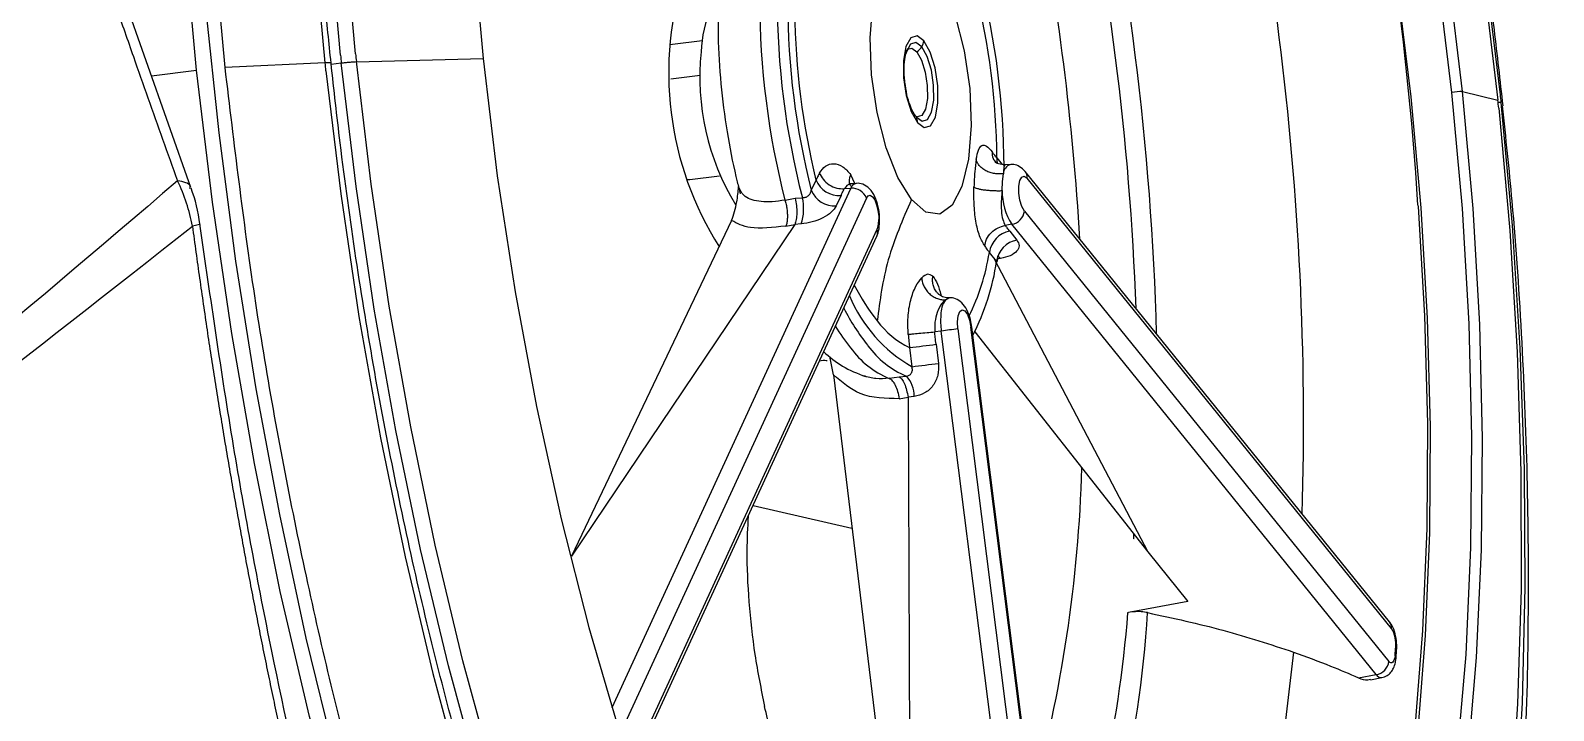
# Model space of a CAD drawing. Extents: x 525 to 613, y 487 to 635.
# Drawn here: x 536.548 to 538.783, y 542.447 to 543.446 of the extents above; entities that cross this region are included whole.
import ezdxf

# ---------------------------------------------------------------- set-up
doc = ezdxf.new("R2010")
doc.units = 0
doc.header["$MEASUREMENT"] = 0
doc.layers.add('1', color=4, linetype='Continuous')
doc.layers.add('STD TEST', color=3, linetype='Continuous')

# ---------------------------------------------------------------- blocks, each defined once
blk = doc.blocks.new('2023 VANGUARD')
at = {"layer": '1', "color": 3, "linetype": 'Continuous', "lineweight": 25}
for p, q in [((-32.1766, -49.4761), (-32.3017, -49.1212)), ((-31.4695, -49.266), (-31.4727, -49.2668)), ((-31.4261, -49.2605), (-31.4695, -49.266)), ((-31.98, -49.293), (-32.1264, -49.2998)), ((-31.9707, -49.2951), (-31.9559, -49.2932)), ((-31.9337, -49.2913), (-31.7478, -49.2868)), ((-32.2344, -49.3121), (-32.1682, -49.3037)), ((-31.4724, -49.3167), (-31.4289, -49.3112)), ((-30.3101, -49.3353), (-30.2581, -49.3478)), ((-30.9936, -49.4324), (-30.9857, -49.4422)), ((-30.974, -49.4422), (-30.9844, -49.4429)), ((-31.4477, -49.4644), (-31.4444, -49.4644)), ((-31.4444, -49.4644), (-31.4009, -49.4589)), ((-31.2591, -49.465), (-31.266, -49.4802)), ((-31.2001, -49.47), (-31.2107, -49.4708)), ((-31.2019, -49.4701), (-31.2082, -49.4573)), ((-30.986, -49.4807), (-30.9855, -49.4672)), ((-30.9855, -49.4672), (-30.9841, -49.4558)), ((-30.4173, -50.1138), (-30.9522, -49.4525)), ((-30.4144, -50.1239), (-30.9493, -49.4626)), ((-31.5584, -50.2398), (-31.208, -49.4773)), ((-31.1851, -49.4916), (-31.5392, -50.2623)), ((-31.3046, -49.4945), (-31.2898, -49.4918)), ((-31.2898, -49.4918), (-31.2791, -49.491)), ((-31.2224, -49.4879), (-31.2294, -49.503)), ((-31.208, -49.4773), (-31.2176, -49.4781)), ((-30.9531, -49.5106), (-30.4182, -50.1719)), ((-31.3829, -49.5245), (-31.6178, -50.0173)), ((-31.29, -49.5302), (-31.6178, -50.0173)), ((-31.5236, -50.3079), (-31.1695, -49.5372)), ((-31.3034, -49.5328), (-31.29, -49.5302)), ((-31.2808, -49.5295), (-31.29, -49.5302)), ((-31.1661, -49.5276), (-31.166, -49.5257)), ((-30.9717, -49.5301), (-30.9812, -49.5318)), ((-30.9747, -49.5402), (-30.9642, -49.5532)), ((-30.4368, -50.1914), (-30.9717, -49.5301)), ((-31.524, -50.3185), (-31.1698, -49.5477)), ((-30.994, -49.5844), (-31.0046, -49.5714)), ((-30.9973, -49.5819), (-30.7718, -50.0113)), ((-30.9883, -49.5803), (-30.9924, -49.581)), ((-31.0692, -49.641), (-31.064, -49.6382)), ((-31.0752, -49.6868), (-31.0849, -49.688)), ((-30.8945, -51.1189), (-31.0752, -49.6868)), ((-31.0509, -49.6838), (-30.8702, -51.1158)), ((-30.8509, -51.1134), (-31.0316, -49.6814)), ((-30.8496, -51.1133), (-31.0303, -49.6812)), ((-31.0261, -49.6879), (-30.7718, -50.0113)), ((-31.1217, -49.7112), (-31.1182, -49.7393)), ((-31.0829, -49.7063), (-31.0793, -49.7344)), ((-31.2336, -49.7513), (-31.2389, -49.7241)), ((-31.2336, -49.7513), (-31.12, -50.6871)), ((-31.1518, -49.7563), (-31.1371, -49.7543)), ((-31.1371, -49.7543), (-31.1264, -49.7531)), ((-31.1371, -49.7862), (-31.124, -49.7841)), ((-31.1148, -49.7829), (-31.124, -49.7841)), ((-31.124, -49.7841), (-31.12, -50.6871)), ((-31.3515, -49.9431), (-31.2063, -49.9761)), ((-30.7928, -49.9922), (-30.7924, -49.9851)), ((-30.7921, -49.9921), (-30.7928, -49.9922)), ((-30.7718, -50.0113), (-30.7131, -50.0839)), ((-30.8013, -50.1001), (-30.8006, -50.1)), ((-30.7131, -50.0839), (-30.8006, -50.1)), ((-30.4077, -50.1671), (-30.4068, -50.1554)), ((-30.463, -50.196), (-30.4368, -50.1914)), ((-30.4452, -50.1989), (-30.4287, -50.1958))]:
    blk.add_line(p, q, dxfattribs=at)
at = {"layer": '1', "color": 3, "linetype": 'Continuous', "lineweight": 25, "flags": 128}
for points in [[(-32.1682, -49.3037), (-32.186, -49.1101), (-32.1985, -48.9178), (-32.2054, -48.7277), (-32.2069, -48.5411), (-32.2029, -48.3589), (-32.1935, -48.1822), (-32.1785, -48.012), (-32.1583, -47.8491), (-32.1328, -47.6946), (-32.1022, -47.5492), (-32.0667, -47.4138), (-32.0265, -47.2892), (-31.9818, -47.176), (-31.9329, -47.0749), (-31.88, -46.9864), (-31.8234, -46.9111), (-31.7634, -46.8493), (-31.7004, -46.8014), (-31.6348, -46.7678), (-31.5669, -46.7484), (-31.5591, -46.7471)], [(-31.4954, -51.472), (-31.5631, -51.3602), (-31.6288, -51.2376), (-31.6922, -51.1049), (-31.753, -50.9627), (-31.8109, -50.8118), (-31.8656, -50.653), (-31.9167, -50.4871), (-31.964, -50.3151), (-32.0073, -50.1379), (-32.0462, -49.9563), (-32.0807, -49.7715), (-32.1105, -49.5843), (-32.1354, -49.3957), (-32.1554, -49.2069), (-32.1703, -49.0187), (-32.18, -48.8321), (-32.1845, -48.6483), (-32.1838, -48.4681), (-32.1778, -48.2925), (-32.1667, -48.1225), (-32.1504, -47.9589), (-32.129, -47.8027)], [(-32.1264, -49.2998), (-32.1441, -49.1079), (-32.1564, -48.9173), (-32.1633, -48.729), (-32.1648, -48.544), (-32.1609, -48.3635), (-32.1515, -48.1883), (-32.1367, -48.0196), (-32.1166, -47.8582), (-32.0913, -47.705), (-32.061, -47.561), (-32.0259, -47.4268), (-31.986, -47.3033), (-31.9417, -47.1911), (-31.8932, -47.0909), (-31.8408, -47.0032), (-31.7847, -46.9286), (-31.7253, -46.8674), (-31.6629, -46.8199), (-31.5978, -46.7865), (-31.5305, -46.7674), (-31.4612, -46.7625)], [(-31.9671, -47.938), (-31.9869, -48.0888), (-32.0015, -48.2469), (-32.0111, -48.4113), (-32.0153, -48.5811), (-32.0143, -48.7551), (-32.0081, -48.9325), (-31.9966, -49.1121), (-31.98, -49.293)], [(-31.1143, -47.1072), (-31.0662, -47.1447), (-30.998, -47.2094), (-30.9304, -47.2872), (-30.8639, -47.3774), (-30.7987, -47.4795), (-30.7354, -47.5929), (-30.6743, -47.717), (-30.6158, -47.8509), (-30.5602, -47.9938), (-30.5079, -48.1449), (-30.4593, -48.3032), (-30.4145, -48.4677), (-30.374, -48.6375), (-30.3378, -48.8115), (-30.3064, -48.9886), (-30.2798, -49.1677), (-30.2582, -49.3477)], [(-31.9571, -49.2815), (-31.9734, -49.1006), (-31.9843, -48.921), (-31.9898, -48.7439), (-31.99, -48.5704), (-31.9848, -48.4014), (-31.9743, -48.2382), (-31.9584, -48.0815), (-31.9373, -47.9325), (-31.9112, -47.7921), (-31.8802, -47.661), (-31.8445, -47.5401), (-31.8042, -47.4302), (-31.7597, -47.332), (-31.7113, -47.2459), (-31.6837, -47.2048)], [(-30.2545, -49.3398), (-30.2765, -49.1587), (-30.3034, -48.9787), (-30.335, -48.8006), (-30.3712, -48.6256), (-30.4118, -48.4547), (-30.4565, -48.2888), (-30.5051, -48.129), (-30.5572, -47.9762), (-30.6126, -47.8312), (-30.671, -47.695), (-30.732, -47.5682), (-30.7952, -47.4518), (-30.8603, -47.3463), (-30.9269, -47.2523), (-30.9376, -47.2385)], [(-31.9349, -49.2796), (-31.951, -49.0997), (-31.9619, -48.9213), (-31.9674, -48.7452), (-31.9676, -48.5727), (-31.9624, -48.4048), (-31.9519, -48.2425), (-31.9361, -48.0868), (-31.9152, -47.9387), (-31.8892, -47.7991), (-31.8584, -47.6689), (-31.8229, -47.5487), (-31.7829, -47.4395), (-31.7387, -47.3418), (-31.7363, -47.3371)], [(-30.3101, -49.3352), (-30.3303, -49.168), (-30.3556, -49.0017), (-30.3858, -48.8377), (-30.4206, -48.6771), (-30.4597, -48.5211), (-30.503, -48.3707), (-30.55, -48.2272), (-30.6006, -48.0914), (-30.6541, -47.9644), (-30.7104, -47.8472), (-30.769, -47.7404), (-30.8295, -47.645), (-30.8914, -47.5616), (-30.9543, -47.4908), (-31.0177, -47.4331), (-31.0812, -47.389), (-31.1443, -47.3587), (-31.1989, -47.3437)], [(-31.3308, -47.3538), (-31.3841, -47.3788), (-31.4387, -47.4189), (-31.4903, -47.4727), (-31.5386, -47.5398), (-31.5833, -47.6196), (-31.6239, -47.7116), (-31.6603, -47.8151), (-31.6921, -47.9294), (-31.7191, -48.0537), (-31.7412, -48.187), (-31.7581, -48.3284), (-31.7698, -48.4769), (-31.7761, -48.6314), (-31.7771, -48.7908), (-31.7727, -48.9539), (-31.7629, -49.1197), (-31.7478, -49.2868)], [(-30.3256, -49.3364), (-30.3463, -49.1663), (-30.3722, -48.9974), (-30.4031, -48.8308), (-30.4389, -48.6678), (-30.4791, -48.5097), (-30.5237, -48.3577), (-30.5721, -48.2128), (-30.624, -48.0763), (-30.6791, -47.9491), (-30.7369, -47.8322), (-30.797, -47.7265), (-30.8589, -47.6328), (-30.9222, -47.5517), (-30.9864, -47.484), (-31.0509, -47.43), (-31.1154, -47.3903), (-31.1793, -47.3651), (-31.2422, -47.3545)], [(-30.3757, -50.2794), (-30.3643, -50.1342), (-30.3581, -49.9832), (-30.3571, -49.8274), (-30.3615, -49.668), (-30.371, -49.506), (-30.3857, -49.3427), (-30.4055, -49.1792), (-30.4302, -49.0167), (-30.4597, -48.8564), (-30.4937, -48.6994), (-30.5319, -48.5468), (-30.5742, -48.3999), (-30.6202, -48.2595), (-30.6696, -48.1268), (-30.7219, -48.0027), (-30.777, -47.888)], [(-31.1191, -49.4939), (-31.1391, -49.4615), (-31.1563, -49.4177), (-31.1694, -49.3661), (-31.1774, -49.3107), (-31.1795, -49.2562), (-31.1756, -49.2069), (-31.166, -49.1668), (-31.1516, -49.1392), (-31.1334, -49.1263), (-31.1129, -49.1292), (-31.0918, -49.1475)], [(-31.0918, -49.1475), (-31.0718, -49.1799), (-31.0546, -49.2237), (-31.0415, -49.2754), (-31.0335, -49.3307), (-31.0314, -49.3852), (-31.0353, -49.4345), (-31.0449, -49.4746), (-31.0593, -49.5022), (-31.0775, -49.5151), (-31.098, -49.5123), (-31.1191, -49.4939)], [(-31.1007, -49.2606), (-31.1107, -49.2532), (-31.12, -49.2561), (-31.127, -49.2688), (-31.1307, -49.2895), (-31.1306, -49.3148), (-31.1267, -49.3411), (-31.1195, -49.3643), (-31.1102, -49.3808)], [(-31.1038, -49.2696), (-31.1124, -49.2633), (-31.1203, -49.2658), (-31.1263, -49.2766), (-31.1273, -49.28)], [(-31.1249, -49.273), (-31.1185, -49.2713), (-31.111, -49.2768)], [(-31.1119, -49.3724), (-31.1034, -49.3787), (-31.0955, -49.3763), (-31.0895, -49.3654), (-31.0863, -49.3477), (-31.0864, -49.326), (-31.0897, -49.3036), (-31.0959, -49.2837), (-31.1038, -49.2696)], [(-31.1102, -49.3808), (-31.1001, -49.3882), (-31.0909, -49.3853), (-31.0839, -49.3726), (-31.0802, -49.3519), (-31.0803, -49.3266), (-31.0842, -49.3003), (-31.0914, -49.2772), (-31.1007, -49.2606)], [(-31.1043, -51.5404), (-31.1429, -51.5097), (-31.2115, -51.4445), (-31.2795, -51.3664), (-31.3465, -51.2756), (-31.4121, -51.1728), (-31.4758, -51.0587), (-31.5373, -50.9339), (-31.5961, -50.7992), (-31.652, -50.6554), (-31.7046, -50.5034), (-31.7536, -50.3441), (-31.7986, -50.1786), (-31.8394, -50.0078), (-31.8758, -49.8328), (-31.9074, -49.6546), (-31.9342, -49.4744), (-31.9559, -49.2932)], [(-31.1616, -51.4618), (-31.1938, -51.4295), (-31.2614, -51.3518), (-31.328, -51.2616), (-31.3931, -51.1595), (-31.4564, -51.046), (-31.5176, -50.922), (-31.5761, -50.7881), (-31.6316, -50.6451), (-31.6839, -50.4941), (-31.7326, -50.3358), (-31.7773, -50.1712), (-31.8179, -50.0015), (-31.854, -49.8275), (-31.8855, -49.6504), (-31.9121, -49.4713), (-31.9337, -49.2912)], [(-31.7478, -49.2868), (-31.7269, -49.4587), (-31.7007, -49.6295), (-31.6694, -49.7978), (-31.6332, -49.9625), (-31.5924, -50.1222), (-31.5473, -50.2757), (-31.4983, -50.4219), (-31.4457, -50.5596), (-31.3899, -50.6878), (-31.3314, -50.8056), (-31.2706, -50.912), (-31.2079, -51.0062), (-31.1439, -51.0875), (-31.079, -51.1552), (-31.0137, -51.209), (-30.9485, -51.2482), (-30.8855, -51.2724)], [(-31.111, -49.2768), (-31.104, -49.2892), (-31.0987, -49.3066), (-31.0957, -49.3263), (-31.0956, -49.3453), (-31.0984, -49.3608), (-31.1037, -49.3703), (-31.1106, -49.3725), (-31.1123, -49.3718)], [(-30.949, -51.9276), (-31.0204, -51.918), (-31.093, -51.8939), (-31.1662, -51.8556), (-31.2398, -51.8031), (-31.3133, -51.7368), (-31.3862, -51.6571), (-31.4583, -51.5644), (-31.5291, -51.4593), (-31.5981, -51.3423), (-31.665, -51.214), (-31.7295, -51.0753), (-31.7911, -50.9268), (-31.8496, -50.7694), (-31.9046, -50.604), (-31.9557, -50.4315), (-32.0027, -50.2529), (-32.0454, -50.0692), (-32.0835, -49.8813), (-32.1168, -49.6904), (-32.1451, -49.4975), (-32.1682, -49.3037)], [(-31.9788, -49.3045), (-31.9568, -49.4855), (-31.93, -49.6656), (-31.8983, -49.8436), (-31.8621, -50.0186), (-31.8215, -50.1896), (-31.7768, -50.3554), (-31.7283, -50.5153), (-31.6761, -50.6681), (-31.6207, -50.813), (-31.5623, -50.9493), (-31.5014, -51.076), (-31.4382, -51.1925), (-31.3731, -51.298), (-31.3065, -51.3919), (-31.2387, -51.4738)], [(-30.8326, -51.2704), (-30.7712, -51.265), (-30.7118, -51.2448), (-30.6549, -51.2099), (-30.6009, -51.1605), (-30.5503, -51.0971), (-30.5033, -51.0201), (-30.4605, -50.9301), (-30.4221, -50.8278), (-30.3884, -50.7139), (-30.3596, -50.5894), (-30.336, -50.4551), (-30.3178, -50.3122), (-30.305, -50.1617), (-30.2979, -50.0047), (-30.2964, -49.8424), (-30.3005, -49.6761), (-30.3103, -49.507), (-30.3256, -49.3364)], [(-30.714, -51.2633), (-30.6989, -51.2567), (-30.6416, -51.2215), (-30.5873, -51.1718), (-30.5363, -51.1079), (-30.489, -51.0304), (-30.4459, -50.9398), (-30.4072, -50.8368), (-30.3733, -50.7221), (-30.3443, -50.5968), (-30.3206, -50.4616), (-30.3022, -50.3177), (-30.2894, -50.1661), (-30.2822, -50.008), (-30.2806, -49.8446), (-30.2848, -49.6772), (-30.2947, -49.507), (-30.3101, -49.3352)], [(-30.2569, -49.3594), (-30.2408, -49.5393), (-30.23, -49.7177), (-30.2244, -49.8938), (-30.2242, -50.0663), (-30.2294, -50.2342), (-30.2399, -50.3965), (-30.2557, -50.5522), (-30.2766, -50.7003), (-30.3026, -50.8399), (-30.3334, -50.9701), (-30.3689, -51.0903), (-30.4089, -51.1995), (-30.4531, -51.2972), (-30.5013, -51.3827), (-30.5531, -51.4556), (-30.6029, -51.5103)], [(-30.4467, -51.345), (-30.4364, -51.3234), (-30.3935, -51.2208), (-30.3548, -51.1071), (-30.3206, -50.9829), (-30.291, -50.8491), (-30.2662, -50.7063), (-30.2465, -50.5554), (-30.2318, -50.3973), (-30.2223, -50.2329), (-30.218, -50.0632), (-30.219, -49.8891), (-30.2253, -49.7118), (-30.2367, -49.5321), (-30.2533, -49.3512)], [(-30.9936, -49.4324), (-30.9935, -49.4375), (-30.9928, -49.441)], [(-30.9531, -49.5106), (-30.9568, -49.504), (-30.9597, -49.4947), (-30.9612, -49.4842), (-30.9613, -49.4741), (-30.9598, -49.4659), (-30.957, -49.4608), (-30.9533, -49.4596), (-30.9493, -49.4626)], [(-31.1851, -49.4916), (-31.1825, -49.4881), (-31.1794, -49.4874), (-31.1761, -49.4896), (-31.1728, -49.4944), (-31.1701, -49.5014), (-31.1681, -49.5097), (-31.1671, -49.5185), (-31.1672, -49.5269)], [(-30.3756, -49.5019), (-30.3754, -49.504), (-30.3659, -49.6645), (-30.3617, -49.8224), (-30.3626, -49.9768), (-30.3688, -50.1264), (-30.3801, -50.2702), (-30.3965, -50.4071), (-30.4179, -50.5362), (-30.4441, -50.6565), (-30.4749, -50.7671), (-30.5101, -50.8674), (-30.5495, -50.9564), (-30.5927, -51.0337), (-30.6395, -51.0986), (-30.6895, -51.1506), (-30.7424, -51.1895), (-30.7978, -51.2149), (-30.8552, -51.2266), (-30.9143, -51.2246), (-30.9444, -51.2184)], [(-31.0509, -49.6838), (-31.0515, -49.6733), (-31.0505, -49.6643), (-31.0481, -49.6581), (-31.0447, -49.6555), (-31.0407, -49.6571), (-31.0368, -49.6626), (-31.0336, -49.6711), (-31.0316, -49.6814)], [(-31.0303, -49.6812), (-31.0306, -49.6813), (-31.0316, -49.6814)], [(-30.558, -50.1583), (-30.5746, -50.3001), (-30.5972, -50.4324), (-30.6255, -50.5541), (-30.6592, -50.6638), (-30.6981, -50.7606), (-30.7418, -50.8435), (-30.7897, -50.9116), (-30.8416, -50.9644), (-30.866, -50.9829)], [(-30.4091, -50.1632), (-30.4095, -50.1666), (-30.4102, -50.1694), (-30.4112, -50.1717), (-30.4124, -50.1733), (-30.4137, -50.1741), (-30.4152, -50.1741), (-30.4167, -50.1734), (-30.4182, -50.1719)]]:
    blk.add_lwpolyline(points, dxfattribs=at)
at = {"layer": '1', "color": 3, "linetype": 'Continuous', "lineweight": 25}
for centre, radius, start, end in [((-34.9605, -49.789), 4.5939, 3.5834, 22.739), ((-35.0673, -49.8224), 4.5239, 358.3137, 16.0782), ((-34.9227, -49.8042), 4.1651, 1.5548, 12.8508), ((-34.9361, -49.8059), 4.1496, 2.098, 12.31), ((-34.6566, -49.7705), 3.791, 3.306, 11.1074), ((-30.9972, -49.3072), 0.4782, 161.7489, 212.4146), ((-32.1256, -49.4499), 1.1425, 0.2264, 14.1584), ((-30.1699, -49.2022), 1.1718, 179.9418, 194.443), ((-30.1442, -49.199), 1.1719, 179.9536, 194.4312), ((-30.1583, -49.2007), 1.1425, 180.2264, 194.1584), ((-32.063, -49.442), 1.0694, 0.514, 13.8708), ((-31.2432, -49.285), 0.1848, 156.5863, 177.5104), ((-30.2209, -49.2087), 1.0694, 180.514, 193.8708), ((-31.124, -49.2566), 0.024, 302.8528, 327.3089), ((-31.1204, -49.2588), 0.0197, 326.8746, 354.7501), ((-25.3885, -48.5963), 6.6283, 186.03391, 186.13356), ((-25.5258, -48.6136), 6.4659, 185.92937, 186.03391), ((-25.5424, -48.6157), 6.4269, 185.92917, 186.03373), ((-31.0675, -49.3137), 0.3622, 174.1872, 211.162), ((-30.3092, -49.4488), 0.1136, 90.4293, 98.2885), ((-36.8449, -50.048), 6.6283, 6.03391, 6.13356), ((-36.6495, -50.0233), 6.4269, 5.92917, 6.0341), ((-31.1246, -49.3794), 0.0145, 354.6936, 29.0741), ((-30.9692, -49.4562), 0.0148, 108.8809, 178.4682), ((-31.2252, -49.4516), 0.0364, 201.7177, 274.4292), ((-31.1981, -49.4801), 0.0103, 101.6639, 164.4008), ((-30.9632, -49.4611), 0.014, 354.1818, 38.3312), ((-32.4112, -49.5626), 0.25, 7.6018, 20.032), ((-31.3469, -49.5073), 0.0697, 341.4088, 13.5039), ((-31.2322, -49.4667), 0.0364, 201.7177, 274.4292), ((-31.2062, -49.5), 0.0228, 21.7177, 94.4292), ((-30.8925, -49.4804), 0.0935, 180.1784, 212.1136), ((-30.9757, -49.5077), 0.0228, 279.9843, 352.6189), ((-31.1826, -49.5421), 0.014, 336.0582, 20.1823), ((-31.1986, -49.5253), 0.0315, 337.784, 357.1364), ((-30.9684, -49.5761), 0.0364, 99.9843, 172.6189), ((-30.9579, -49.5891), 0.0364, 99.9843, 172.6189), ((-31.3323, -49.5186), 0.3319, 333.7695, 350.8341), ((-31.3367, -49.5343), 0.3463, 332.7603, 351.6771), ((-30.9957, -49.5851), 0.00876, 33.1444, 68.2874), ((-30.916, -49.4722), 0.3225, 207.1926, 218.2684), ((-30.904, -49.4885), 0.3551, 207.6894, 218.2393), ((-31.0095, -49.5511), 0.2173, 202.7217, 239.9945), ((-31.0355, -49.6634), 0.0404, 146.3516, 179.8563), ((-31.0661, -49.5954), 0.1284, 216.5884, 244.3319), ((-30.9588, -49.6716), 0.1174, 175.9493, 187.4647), ((-30.9637, -49.5159), 0.3133, 211.5817, 218.6365), ((-29.8215, -59.5684), 9.9608, 97.08976, 97.23045), ((-31.0995, -49.6321), 0.1348, 216.098, 247.1622), ((-31.0739, -49.6288), 0.135, 216.1085, 247.1025), ((-33.0888, -33.8958), 15.9373, 277.08976, 277.23045), ((-33.0852, -33.9239), 15.9372, 277.08976, 277.23045), ((-31.1577, -49.7824), 0.0429, 359.3331, 43.1141), ((-32.9064, -49.8308), 2.0383, 344.4716, 358.3992), ((-32.5317, -49.9696), 1.7353, 338.7396, 355.6868), ((-32.3492, -50.0036), 1.5799, 335.8218, 356.4864), ((-30.4283, -50.1225), 0.014, 354.1839, 38.2315), ((-30.4527, -50.147), 0.0448, 354.2549, 31.1684), ((-34.1439, -49.8633), 3.7468, 355.4084, 355.4979), ((-30.413, -50.1668), 0.00533, 356.9319, 42.4694), ((-34.1623, -49.8618), 3.7653, 355.4979, 355.5871), ((-30.412, -50.1551), 0.00522, 357.1238, 42.9698), ((-30.4408, -50.169), 0.0228, 279.9843, 352.6189), ((-30.4291, -50.1869), 0.00893, 210.2214, 273.1889)]:
    blk.add_arc(centre, radius, start, end, dxfattribs=at)
for points, knots in [([(-31.9709, -49.2934), (-31.974, -49.2637), (-31.9827, -49.1775), (-31.9937, -49.0351), (-32.0025, -48.8676), (-32.0065, -48.7025), (-32.0059, -48.5407), (-32.0007, -48.3832), (-31.9908, -48.2308), (-31.9764, -48.0842), (-31.9575, -47.9443), (-31.9343, -47.8119), (-31.9069, -47.6877), (-31.8756, -47.5724), (-31.8405, -47.4666), (-31.802, -47.3709), (-31.7603, -47.2859), (-31.7158, -47.2119), (-31.669, -47.1492), (-31.6201, -47.0984), (-31.5746, -47.0617), (-31.5452, -47.047), (-31.533, -47.0409)], [0, 0, 0, 0, 0.027477, 0.079732, 0.131989, 0.184236, 0.236468, 0.288681, 0.340868, 0.393025, 0.445144, 0.497215, 0.549229, 0.601175, 0.653039, 0.704814, 0.756493, 0.80809, 0.859654, 0.911257, 0.963091, 1, 1, 1, 1]), ([(-30.2506, -49.3563), (-30.2547, -49.319), (-30.2664, -49.2132), (-30.2906, -49.0393), (-30.3248, -48.8352), (-30.3655, -48.6319), (-30.4125, -48.4292), (-30.4671, -48.2269), (-30.5152, -48.0656), (-30.5477, -47.9735), (-30.5571, -47.947)], [0, 0, 0, 0, 0.076795, 0.217629, 0.358788, 0.500804, 0.644409, 0.790412, 0.939722, 1, 1, 1, 1]), ([(-32.3228, -49.1034), (-32.3188, -49.1153), (-32.3108, -49.1393), (-32.2986, -49.1753), (-32.2862, -49.2114), (-32.2737, -49.2476), (-32.2583, -49.2919), (-32.2399, -49.3444), (-32.2183, -49.4052), (-32.2036, -49.4459), (-32.1963, -49.4662)], [0, 0, 0, 0, 0.099861, 0.199794, 0.299796, 0.399865, 0.5, 0.666495, 0.833163, 1, 1, 1, 1]), ([(-31.4029, -49.2261), (-31.4029, -49.2381), (-31.4028, -49.273), (-31.3986, -49.3326), (-31.3891, -49.402), (-31.3786, -49.4529), (-31.3717, -49.4797), (-31.3702, -49.4856)], [0, 0, 0, 0, 0.1409241, 0.408421, 0.6747629, 0.9280766, 1, 1, 1, 1]), ([(-31.1272, -49.2804), (-31.1268, -49.2788), (-31.1259, -49.2746), (-31.124, -49.272), (-31.1247, -49.2727), (-31.125, -49.273)], [0, 0, 0, 0, 0.24432, 0.65566, 1, 1, 1, 1]), ([(-31.971, -49.2934), (-31.9712, -49.2933), (-31.9715, -49.293), (-31.9746, -49.2929), (-31.9782, -49.293), (-31.98, -49.293)], [0, 0, 0, 0, 0.3181, 0.65905, 1, 1, 1, 1]), ([(-30.9515, -51.6359), (-30.9525, -51.6358), (-30.9727, -51.6335), (-31.0139, -51.6177), (-31.0747, -51.5875), (-31.1361, -51.5443), (-31.1978, -51.49), (-31.2595, -51.4242), (-31.3209, -51.3474), (-31.3816, -51.2598), (-31.4414, -51.1618), (-31.4997, -51.0539), (-31.5562, -50.9366), (-31.6106, -50.8107), (-31.6626, -50.6768), (-31.7119, -50.5355), (-31.7581, -50.3878), (-31.801, -50.2343), (-31.8403, -50.0759), (-31.8759, -49.9134), (-31.9075, -49.7478), (-31.935, -49.5799), (-31.956, -49.4281), (-31.9666, -49.3325), (-31.9709, -49.2934)], [0, 0, 0, 0, 0.002428, 0.052639, 0.101671, 0.149906, 0.197757, 0.24548, 0.293195, 0.340956, 0.388791, 0.436705, 0.484691, 0.532739, 0.58084, 0.628985, 0.677165, 0.725373, 0.773603, 0.821851, 0.870112, 0.918382, 0.966657, 1, 1, 1, 1]), ([(-31.1286, -49.3215), (-31.1286, -49.3211), (-31.1299, -49.3139), (-31.1299, -49.3006), (-31.1289, -49.2866), (-31.1276, -49.2818), (-31.1272, -49.2804)], [0, 0, 0, 0, 0.02783, 0.458838, 0.834611, 1, 1, 1, 1]), ([(-31.1131, -49.3707), (-31.1142, -49.3692), (-31.1166, -49.3659), (-31.1214, -49.3551), (-31.126, -49.34), (-31.1277, -49.3277), (-31.1286, -49.3215)], [0, 0, 0, 0, 0.198245, 0.4328812, 0.7119029, 1, 1, 1, 1]), ([(-30.2312, -50.5099), (-30.227, -50.4528), (-30.2177, -50.3256), (-30.2126, -50.1263), (-30.2135, -49.9146), (-30.2218, -49.7049), (-30.2341, -49.5189), (-30.2464, -49.403), (-30.2513, -49.3563)], [0, 0, 0, 0, 0.152521, 0.339778, 0.52289, 0.702749, 0.880302, 1, 1, 1, 1]), ([(-31.1121, -49.3719), (-31.1121, -49.3719), (-31.1121, -49.3719), (-31.1129, -49.371), (-31.1131, -49.3707)], [0, 0, 0, 0, 0.729671, 1, 1, 1, 1]), ([(-31.024, -49.4347), (-31.0229, -49.4296), (-31.0208, -49.4195), (-31.0157, -49.4135), (-31.0091, -49.4137), (-31.0034, -49.4203), (-31.0005, -49.4236)], [0, 0, 0, 0, 0.2426, 0.490114, 0.742598, 1, 1, 1, 1]), ([(-30.9936, -49.4324), (-30.995, -49.4307), (-30.9973, -49.4278), (-30.9996, -49.4249), (-31.0005, -49.4236)], [0, 0, 0, 0, 0.560034, 1, 1, 1, 1]), ([(-31.0005, -49.4236), (-31.0005, -49.427), (-31.0004, -49.4328), (-30.9971, -49.437), (-30.9957, -49.4388)], [0, 0, 0, 0, 0.588696, 1, 1, 1, 1]), ([(-31.2539, -49.4548), (-31.2512, -49.451), (-31.2455, -49.443), (-31.2334, -49.4401), (-31.2199, -49.4435), (-31.212, -49.4529), (-31.2082, -49.4573)], [0, 0, 0, 0, 0.242645, 0.504155, 0.763051, 1, 1, 1, 1]), ([(-31.024, -49.4347), (-31.0248, -49.4405), (-31.0263, -49.4521), (-31.0269, -49.4675), (-31.0272, -49.4752)], [0, 0, 0, 0, 0.500601, 1, 1, 1, 1]), ([(-30.9841, -49.4558), (-30.9861, -49.456), (-30.9902, -49.4564), (-30.9968, -49.4559), (-31.0036, -49.4543), (-31.01, -49.4515), (-31.0155, -49.4479), (-31.0198, -49.4437), (-31.0227, -49.4392), (-31.0236, -49.4361), (-31.024, -49.4347)], [0, 0, 0, 0, 0.1149, 0.238039, 0.367356, 0.499999, 0.632642, 0.761959, 0.885099, 1, 1, 1, 1]), ([(-30.9807, -49.4428), (-30.9844, -49.4425), (-30.9902, -49.4421), (-30.9952, -49.4398), (-30.9959, -49.4393), (-30.9963, -49.439)], [0, 0, 0, 0, 0.473781, 0.727894, 1, 1, 1, 1]), ([(-30.981, -49.4431), (-30.9812, -49.4431), (-30.9826, -49.4427), (-30.9836, -49.4471), (-30.9839, -49.4534), (-30.9841, -49.4558)], [0, 0, 0, 0, 0.088816, 0.653535, 1, 1, 1, 1]), ([(-30.9522, -49.4525), (-30.9547, -49.45), (-30.9591, -49.4454), (-30.9674, -49.442), (-30.9723, -49.4425), (-30.974, -49.4426)], [0, 0, 0, 0, 0.438635, 0.799864, 1, 1, 1, 1]), ([(-32.178, -49.4774), (-32.1778, -49.4762), (-32.177, -49.4698), (-32.1876, -49.4678), (-32.1963, -49.4662)], [0, 0, 0, 0, 0.187612, 1, 1, 1, 1]), ([(-31.3829, -49.5245), (-31.38, -49.516), (-31.3753, -49.5018), (-31.3734, -49.4823), (-31.3727, -49.4744)], [0, 0, 0, 0, 0.598652, 1, 1, 1, 1]), ([(-31.2539, -49.4548), (-31.2549, -49.4567), (-31.2567, -49.4601), (-31.2583, -49.4635), (-31.2591, -49.465)], [0, 0, 0, 0, 0.559958, 1, 1, 1, 1]), ([(-31.2539, -49.4548), (-31.2524, -49.458), (-31.2493, -49.4645), (-31.2401, -49.4725), (-31.2288, -49.4776), (-31.2213, -49.4779), (-31.2176, -49.4781)], [0, 0, 0, 0, 0.24087, 0.5, 0.75913, 1, 1, 1, 1]), ([(-31.205, -49.4707), (-31.2075, -49.4708), (-31.2126, -49.4712), (-31.2159, -49.4758), (-31.2176, -49.4781)], [0, 0, 0, 0, 0.4951666, 1, 1, 1, 1]), ([(-31.2074, -49.4742), (-31.208, -49.4734), (-31.2095, -49.4713), (-31.2102, -49.4671), (-31.2099, -49.4623), (-31.2088, -49.4589), (-31.2082, -49.4573)], [0, 0, 0, 0, 0.1922205, 0.4765769, 0.7473474, 1, 1, 1, 1]), ([(-31.166, -49.5257), (-31.1659, -49.5237), (-31.1653, -49.5169), (-31.1676, -49.5038), (-31.1722, -49.4892), (-31.1792, -49.4778), (-31.1892, -49.4713), (-31.1969, -49.4692), (-31.2001, -49.4701), (-31.2003, -49.4702)], [0, 0, 0, 0, 0.083517, 0.27457, 0.480572, 0.700423, 0.863691, 0.989361, 1, 1, 1, 1]), ([(-31.3046, -49.4945), (-31.311, -49.4955), (-31.3235, -49.4975), (-31.3399, -49.4972), (-31.3532, -49.4945), (-31.3666, -49.4885), (-31.3701, -49.4806), (-31.3724, -49.4755)], [0, 0, 0, 0, 0.1818611, 0.3587643, 0.5310551, 0.6990578, 1, 1, 1, 1]), ([(-31.3046, -49.4945), (-31.304, -49.4966), (-31.3028, -49.5009), (-31.3017, -49.5076), (-31.3011, -49.5143), (-31.3011, -49.5185), (-31.3011, -49.5205)], [0, 0, 0, 0, 0.249247, 0.498639, 0.749169, 1, 1, 1, 1]), ([(-31.2791, -49.491), (-31.2784, -49.491), (-31.277, -49.491), (-31.2748, -49.4905), (-31.2727, -49.4896), (-31.2707, -49.4883), (-31.2689, -49.4867), (-31.267, -49.4841), (-31.2664, -49.4818), (-31.266, -49.4802)], [0, 0, 0, 0, 0.111882, 0.22461, 0.339862, 0.459189, 0.583953, 0.715297, 1, 1, 1, 1]), ([(-31.2224, -49.4879), (-31.2216, -49.486), (-31.22, -49.4828), (-31.2183, -49.4795), (-31.2176, -49.4781)], [0, 0, 0, 0, 0.559995, 1, 1, 1, 1]), ([(-31.1191, -49.4939), (-31.1319, -49.5233), (-31.1575, -49.5821), (-31.1653, -49.642), (-31.1692, -49.672)], [0, 0, 0, 0, 0.5, 1, 1, 1, 1]), ([(-31.0114, -49.5622), (-31.0141, -49.5576), (-31.0196, -49.5479), (-31.0248, -49.5259), (-31.0275, -49.5008), (-31.0273, -49.4835), (-31.0272, -49.4752)], [0, 0, 0, 0, 0.24267, 0.504171, 0.763958, 1, 1, 1, 1]), ([(-31.0272, -49.4752), (-31.0267, -49.4756), (-31.0256, -49.4764), (-31.0224, -49.4775), (-31.0179, -49.4786), (-31.0122, -49.4795), (-31.0056, -49.4802), (-30.9988, -49.4806), (-30.9921, -49.4808), (-30.988, -49.4807), (-30.986, -49.4807)], [0, 0, 0, 0, 0.114901, 0.23804, 0.367358, 0.5, 0.632643, 0.76196, 0.885099, 1, 1, 1, 1]), ([(-30.986, -49.4807), (-30.9864, -49.4846), (-30.9874, -49.4947), (-30.9873, -49.5098), (-30.9854, -49.5236), (-30.9826, -49.5291), (-30.9812, -49.5318)], [0, 0, 0, 0, 0.1928242, 0.503678, 0.7627258, 1, 1, 1, 1]), ([(-31.2294, -49.503), (-31.2314, -49.5062), (-31.2355, -49.5124), (-31.2485, -49.5209), (-31.2645, -49.5273), (-31.2754, -49.5288), (-31.2808, -49.5295)], [0, 0, 0, 0, 0.253809, 0.50482, 0.753656, 1, 1, 1, 1]), ([(-32.1644, -49.5296), (-32.1641, -49.5297), (-32.1611, -49.5299), (-32.1683, -49.5314), (-32.1745, -49.5328)], [0, 0, 0, 0, 0.123892, 1, 1, 1, 1]), ([(-32.1745, -49.5328), (-32.1728, -49.5456), (-32.1693, -49.5712), (-32.164, -49.6094), (-32.1585, -49.6474), (-32.153, -49.6852), (-32.1473, -49.7228), (-32.1414, -49.7601), (-32.1355, -49.7973), (-32.1294, -49.8343), (-32.1233, -49.8711), (-32.117, -49.9076), (-32.1106, -49.944), (-32.1041, -49.9802), (-32.0975, -50.0161), (-32.0907, -50.0519), (-32.0839, -50.0874), (-32.077, -50.1228), (-32.07, -50.158), (-32.0628, -50.193), (-32.0556, -50.2277), (-32.0483, -50.2623), (-32.0409, -50.2966), (-32.0334, -50.3306), (-32.0259, -50.3644), (-32.0183, -50.3979), (-32.0106, -50.4311), (-32.0028, -50.464), (-31.995, -50.4966), (-31.9871, -50.529), (-31.9791, -50.5611), (-31.9711, -50.5929), (-31.963, -50.6245), (-31.9549, -50.6558), (-31.9467, -50.6868), (-31.9384, -50.7176), (-31.9301, -50.7481), (-31.9218, -50.7784), (-31.9134, -50.8084), (-31.9049, -50.8381), (-31.8964, -50.8676), (-31.8879, -50.8968), (-31.8792, -50.9258), (-31.8706, -50.9546), (-31.8619, -50.983), (-31.8531, -51.0113), (-31.8444, -51.0393), (-31.8355, -51.067), (-31.8266, -51.0946), (-31.8177, -51.1218), (-31.8088, -51.1489), (-31.7998, -51.1757), (-31.7907, -51.2022), (-31.7817, -51.2286), (-31.7725, -51.2547), (-31.7634, -51.2806), (-31.7542, -51.3062), (-31.745, -51.3316), (-31.7358, -51.3567), (-31.7265, -51.3815), (-31.7173, -51.4061), (-31.708, -51.4303), (-31.6987, -51.4543), (-31.6895, -51.478), (-31.6802, -51.5014), (-31.6709, -51.5245), (-31.6617, -51.5474), (-31.6524, -51.57), (-31.6431, -51.5923), (-31.6338, -51.6143), (-31.6246, -51.636), (-31.6153, -51.6575), (-31.606, -51.6787), (-31.5968, -51.6997), (-31.5875, -51.7204), (-31.5783, -51.7409), (-31.5691, -51.7611), (-31.5598, -51.781), (-31.5506, -51.8007), (-31.5414, -51.8202), (-31.5322, -51.8394), (-31.523, -51.8583), (-31.5138, -51.877), (-31.5046, -51.8955), (-31.4954, -51.9138), (-31.4863, -51.9318), (-31.4771, -51.9495), (-31.468, -51.9671), (-31.4589, -51.9844), (-31.4498, -52.0015), (-31.4407, -52.0184), (-31.4316, -52.035), (-31.4226, -52.0514), (-31.4135, -52.0677), (-31.4045, -52.0837), (-31.3955, -52.0994), (-31.3865, -52.115), (-31.3775, -52.1304), (-31.3685, -52.1455), (-31.3596, -52.1605), (-31.3506, -52.1752), (-31.3417, -52.1897), (-31.3329, -52.204), (-31.324, -52.2181), (-31.3152, -52.2319), (-31.3064, -52.2456), (-31.2977, -52.259), (-31.289, -52.2721), (-31.2804, -52.2851), (-31.2717, -52.2979), (-31.2632, -52.3104), (-31.2547, -52.3227), (-31.2462, -52.3348), (-31.2377, -52.3468), (-31.2293, -52.3585), (-31.221, -52.37), (-31.2127, -52.3813), (-31.2044, -52.3924), (-31.1962, -52.4033), (-31.188, -52.4141), (-31.1798, -52.4246), (-31.1717, -52.435), (-31.1637, -52.4451), (-31.1557, -52.4551), (-31.1477, -52.465), (-31.1398, -52.4746), (-31.1319, -52.4841), (-31.1241, -52.4934), (-31.1163, -52.5025), (-31.1085, -52.5115), (-31.1008, -52.5203), (-31.0932, -52.5289), (-31.0856, -52.5374), (-31.078, -52.5457), (-31.0705, -52.5538), (-31.063, -52.5618), (-31.0556, -52.5697), (-31.0482, -52.5774), (-31.0408, -52.5849), (-31.0335, -52.5923), (-31.0263, -52.5996), (-31.0191, -52.6067), (-31.0119, -52.6136), (-31.0048, -52.6205), (-30.9978, -52.6272), (-30.9907, -52.6337), (-30.9838, -52.6401), (-30.9768, -52.6464), (-30.97, -52.6526), (-30.9631, -52.6586), (-30.9564, -52.6645), (-30.9496, -52.6703), (-30.9429, -52.676), (-30.9363, -52.6815), (-30.9297, -52.6869), (-30.9232, -52.6922), (-30.9167, -52.6974), (-30.9102, -52.7025), (-30.9038, -52.7074), (-30.8975, -52.7123), (-30.8912, -52.717), (-30.8849, -52.7216), (-30.8787, -52.7262), (-30.8726, -52.7306), (-30.8665, -52.7348), (-30.8605, -52.739), (-30.8545, -52.7431), (-30.8486, -52.7471), (-30.8427, -52.751), (-30.8369, -52.7548), (-30.8311, -52.7584), (-30.8254, -52.762), (-30.8198, -52.7655), (-30.8142, -52.7689), (-30.8087, -52.7722), (-30.8032, -52.7754), (-30.7978, -52.7786), (-30.7925, -52.7816), (-30.7872, -52.7846), (-30.7819, -52.7874), (-30.7768, -52.7902), (-30.7716, -52.793), (-30.7666, -52.7956), (-30.7615, -52.7982), (-30.7566, -52.8006), (-30.7517, -52.8031), (-30.7468, -52.8054), (-30.742, -52.8077), (-30.7373, -52.8099), (-30.7326, -52.812), (-30.728, -52.8141), (-30.7234, -52.8161), (-30.7189, -52.8181), (-30.7144, -52.82), (-30.71, -52.8218), (-30.7057, -52.8236), (-30.7014, -52.8253), (-30.6971, -52.8269), (-30.693, -52.8285), (-30.6888, -52.8301), (-30.6847, -52.8316), (-30.6807, -52.833), (-30.6767, -52.8344), (-30.6728, -52.8358), (-30.669, -52.8371), (-30.6651, -52.8383), (-30.6614, -52.8395), (-30.6577, -52.8407), (-30.654, -52.8418), (-30.6504, -52.8429), (-30.6469, -52.844), (-30.6434, -52.845), (-30.64, -52.8459), (-30.6366, -52.8468), (-30.6333, -52.8477), (-30.63, -52.8486), (-30.6268, -52.8494), (-30.6236, -52.8502), (-30.6205, -52.851), (-30.6174, -52.8517), (-30.6144, -52.8524), (-30.6115, -52.853), (-30.6086, -52.8537), (-30.6057, -52.8543), (-30.6029, -52.8549), (-30.6002, -52.8554), (-30.5975, -52.856), (-30.5948, -52.8565), (-30.5922, -52.857), (-30.5897, -52.8574), (-30.5872, -52.8579), (-30.5848, -52.8583), (-30.5824, -52.8587), (-30.5801, -52.8591), (-30.5778, -52.8594), (-30.5756, -52.8598), (-30.5734, -52.8601), (-30.5713, -52.8604), (-30.5692, -52.8607), (-30.5672, -52.861), (-30.5652, -52.8612), (-30.5633, -52.8615), (-30.5615, -52.8617), (-30.5597, -52.8619), (-30.5579, -52.8622), (-30.5562, -52.8624), (-30.5546, -52.8625), (-30.553, -52.8627), (-30.5514, -52.8629), (-30.5499, -52.863), (-30.5485, -52.8632), (-30.5471, -52.8633), (-30.5457, -52.8634), (-30.5444, -52.8636), (-30.5432, -52.8637), (-30.542, -52.8638), (-30.5409, -52.8639), (-30.5398, -52.864), (-30.5388, -52.864), (-30.5378, -52.8641), (-30.5368, -52.8642), (-30.536, -52.8642), (-30.5351, -52.8643), (-30.5344, -52.8644), (-30.5336, -52.8644), (-30.533, -52.8645), (-30.5323, -52.8645), (-30.5318, -52.8645), (-30.5312, -52.8646), (-30.5308, -52.8646), (-30.5304, -52.8646), (-30.53, -52.8647), (-30.5297, -52.8647), (-30.5294, -52.8647), (-30.5292, -52.8647), (-30.5137, -52.8656), (-30.4831, -52.866), (-30.4377, -52.8622), (-30.3927, -52.8541), (-30.3484, -52.8417), (-30.3049, -52.8251), (-30.2622, -52.8043), (-30.2204, -52.7792), (-30.1793, -52.7501), (-30.139, -52.7168), (-30.0863, -52.6666), (-30.0354, -52.6081), (-29.9867, -52.5416), (-29.9396, -52.47), (-29.8838, -52.3712), (-29.8219, -52.238), (-29.7593, -52.0747), (-29.709, -51.9109), (-29.6721, -51.764), (-29.6493, -51.6614), (-29.6309, -51.5689), (-29.6139, -51.4726), (-29.5997, -51.3819), (-29.5855, -51.2792), (-29.5748, -51.1893), (-29.5662, -51.1052), (-29.5608, -51.0479), (-29.5565, -50.9967), (-29.554, -50.9644), (-29.5529, -50.9494)], [0, 0, 0, 0, 0.004156, 0.008293, 0.012412, 0.016513, 0.020596, 0.024662, 0.028712, 0.032745, 0.036763, 0.040766, 0.044754, 0.048727, 0.052687, 0.056633, 0.060566, 0.064486, 0.068396, 0.072294, 0.076178, 0.080048, 0.083901, 0.087736, 0.091552, 0.095347, 0.099122, 0.102878, 0.106615, 0.110333, 0.114033, 0.117716, 0.121381, 0.12503, 0.128662, 0.132277, 0.135877, 0.139461, 0.14303, 0.146584, 0.150123, 0.153648, 0.157158, 0.160655, 0.164138, 0.167608, 0.171065, 0.174509, 0.177941, 0.18136, 0.184767, 0.188162, 0.191548, 0.194924, 0.198289, 0.201643, 0.204983, 0.20831, 0.211622, 0.214918, 0.218197, 0.221458, 0.2247, 0.227924, 0.23113, 0.234317, 0.237487, 0.240639, 0.243774, 0.246892, 0.249994, 0.253078, 0.256147, 0.259199, 0.262236, 0.265256, 0.268262, 0.271252, 0.274227, 0.277187, 0.280132, 0.283062, 0.285978, 0.28888, 0.291768, 0.294642, 0.297502, 0.300348, 0.303181, 0.306, 0.308806, 0.311599, 0.314379, 0.317147, 0.319902, 0.322646, 0.325376, 0.328094, 0.330799, 0.333491, 0.336169, 0.338833, 0.341484, 0.34412, 0.34674, 0.349343, 0.351928, 0.354496, 0.357046, 0.359579, 0.362095, 0.364595, 0.367077, 0.369543, 0.371993, 0.374427, 0.376844, 0.379245, 0.38163, 0.384, 0.386353, 0.388691, 0.391014, 0.393321, 0.395613, 0.397889, 0.400151, 0.402397, 0.404628, 0.406845, 0.409046, 0.411233, 0.413405, 0.415562, 0.417705, 0.419834, 0.421947, 0.424047, 0.426132, 0.428203, 0.430259, 0.432301, 0.434329, 0.436343, 0.438343, 0.440329, 0.442301, 0.444259, 0.446202, 0.448132, 0.450048, 0.45195, 0.453839, 0.455713, 0.457573, 0.45942, 0.461253, 0.463072, 0.464878, 0.466669, 0.468447, 0.470211, 0.471959, 0.473691, 0.475408, 0.477109, 0.478794, 0.480464, 0.482118, 0.483756, 0.485378, 0.486985, 0.488576, 0.490151, 0.49171, 0.493254, 0.494782, 0.496294, 0.497791, 0.499272, 0.500737, 0.502186, 0.503621, 0.50504, 0.506443, 0.507831, 0.509204, 0.510562, 0.511904, 0.513232, 0.514544, 0.515841, 0.517123, 0.51839, 0.519642, 0.520878, 0.5221, 0.523307, 0.524498, 0.525675, 0.526837, 0.527984, 0.529115, 0.530232, 0.531334, 0.532421, 0.533494, 0.534551, 0.535593, 0.536621, 0.537634, 0.538632, 0.539615, 0.540583, 0.541536, 0.542475, 0.543399, 0.544308, 0.545202, 0.546081, 0.546945, 0.547795, 0.54863, 0.54945, 0.550255, 0.551046, 0.551821, 0.552582, 0.553328, 0.554059, 0.554775, 0.555477, 0.556164, 0.556836, 0.557493, 0.558135, 0.558763, 0.559375, 0.559973, 0.560556, 0.561124, 0.561677, 0.562216, 0.56274, 0.563248, 0.563742, 0.564221, 0.564686, 0.565135, 0.565569, 0.565989, 0.566394, 0.566784, 0.567159, 0.567519, 0.567864, 0.568195, 0.56851, 0.568811, 0.569097, 0.569368, 0.569624, 0.569865, 0.570091, 0.570302, 0.570498, 0.57068, 0.570846, 0.570998, 0.571135, 0.571257, 0.571363, 0.571455, 0.571533, 0.571595, 0.571642, 0.585044, 0.598502, 0.611982, 0.625424, 0.638805, 0.652153, 0.665483, 0.678812, 0.692156, 0.70553, 0.732425, 0.745905, 0.759321, 0.786026, 0.812682, 0.839417, 0.874761, 0.893178, 0.90652, 0.919831, 0.932592, 0.946433, 0.956402, 0.973111, 0.981049, 0.988179, 0.994498, 1, 1, 1, 1]), ([(-30.8275, -52.6417), (-30.8479, -52.6333), (-30.886, -52.6177), (-30.9447, -52.5816), (-31.0004, -52.5399), (-31.0533, -52.4938), (-31.1042, -52.4435), (-31.1629, -52.3789), (-31.2263, -52.3004), (-31.2905, -52.2112), (-31.3469, -52.1251), (-31.3928, -52.0497), (-31.4315, -51.9819), (-31.4672, -51.9167), (-31.5093, -51.8357), (-31.5612, -51.7297), (-31.6229, -51.5933), (-31.6937, -51.4225), (-31.7716, -51.214), (-31.8543, -50.965), (-31.9309, -50.7008), (-32, -50.4275), (-32.0604, -50.1517), (-32.1173, -49.8499), (-32.1477, -49.6385), (-32.1634, -49.5296)], [0, 0, 0, 0, 0.050811, 0.094529, 0.130885, 0.163606, 0.195814, 0.227569, 0.273347, 0.312753, 0.345641, 0.376598, 0.396903, 0.417252, 0.442888, 0.475635, 0.515554, 0.562821, 0.617673, 0.679496, 0.748217, 0.804657, 0.865662, 0.930734, 1, 1, 1, 1]), ([(-31.3034, -49.5328), (-31.3223, -49.5349), (-31.3564, -49.5386), (-31.3747, -49.5289), (-31.3829, -49.5245)], [0, 0, 0, 0, 0.554781, 1, 1, 1, 1]), ([(-31.3011, -49.5205), (-31.3013, -49.5229), (-31.3016, -49.5278), (-31.3028, -49.5311), (-31.3034, -49.5328)], [0, 0, 0, 0, 0.500663, 1, 1, 1, 1]), ([(-31.1698, -49.5477), (-31.1685, -49.5443), (-31.1662, -49.5382), (-31.1661, -49.5308), (-31.1661, -49.5276)], [0, 0, 0, 0, 0.567351, 1, 1, 1, 1]), ([(-31.0114, -49.5622), (-31.0108, -49.5588), (-31.0094, -49.5518), (-31.0022, -49.542), (-30.9923, -49.5346), (-30.9848, -49.5327), (-30.9812, -49.5318)], [0, 0, 0, 0, 0.24087, 0.5, 0.75913, 1, 1, 1, 1]), ([(-30.9747, -49.5402), (-30.976, -49.5386), (-30.9782, -49.5358), (-30.9803, -49.533), (-30.9812, -49.5318)], [0, 0, 0, 0, 0.559995, 1, 1, 1, 1]), ([(-31.0114, -49.5622), (-31.0102, -49.564), (-31.008, -49.567), (-31.0056, -49.5701), (-31.0046, -49.5714)], [0, 0, 0, 0, 0.559959, 1, 1, 1, 1]), ([(-30.9642, -49.5532), (-30.9627, -49.556), (-30.9596, -49.5615), (-30.9636, -49.5698), (-30.9733, -49.5767), (-30.9833, -49.5791), (-30.9883, -49.5803)], [0, 0, 0, 0, 0.253809, 0.50482, 0.753656, 1, 1, 1, 1]), ([(-30.9932, -49.5858), (-30.9926, -49.5831), (-30.9918, -49.5792), (-30.9923, -49.5781), (-30.9924, -49.5778)], [0, 0, 0, 0, 0.726458, 1, 1, 1, 1]), ([(-31.1237, -49.6918), (-31.1241, -49.6833), (-31.1248, -49.6658), (-31.1207, -49.6411), (-31.1133, -49.6204), (-31.1069, -49.6124), (-31.1039, -49.6086)], [0, 0, 0, 0, 0.242877, 0.504624, 0.766211, 1, 1, 1, 1]), ([(-31.0875, -49.6065), (-31.09, -49.6049), (-31.095, -49.6016), (-31.101, -49.6062), (-31.1039, -49.6086)], [0, 0, 0, 0, 0.500601, 1, 1, 1, 1]), ([(-31.1039, -49.6086), (-31.1037, -49.6105), (-31.1033, -49.6145), (-31.1011, -49.6206), (-31.0976, -49.6266), (-31.0929, -49.632), (-31.0872, -49.6363), (-31.0811, -49.6393), (-31.075, -49.6409), (-31.0711, -49.641), (-31.0692, -49.641)], [0, 0, 0, 0, 0.1149, 0.238038, 0.367355, 0.499998, 0.632641, 0.761959, 0.885099, 1, 1, 1, 1]), ([(-31.0783, -49.6332), (-31.0794, -49.6323), (-31.0821, -49.63), (-31.0852, -49.625), (-31.0874, -49.619), (-31.0883, -49.6127), (-31.0878, -49.6085), (-31.0875, -49.6065)], [0, 0, 0, 0, 0.145641, 0.372292, 0.593259, 0.803669, 1, 1, 1, 1]), ([(-31.0875, -49.6065), (-31.0851, -49.6097), (-31.0806, -49.6158), (-31.0774, -49.6279), (-31.0759, -49.6337)], [0, 0, 0, 0, 0.526944, 1, 1, 1, 1]), ([(-31.0692, -49.641), (-31.0709, -49.6426), (-31.0754, -49.6468), (-31.0812, -49.6582), (-31.085, -49.6732), (-31.0849, -49.6832), (-31.0849, -49.688)], [0, 0, 0, 0, 0.192829, 0.503679, 0.762726, 1, 1, 1, 1]), ([(-31.0636, -49.6382), (-31.0663, -49.6381), (-31.0718, -49.6378), (-31.0763, -49.6348), (-31.0786, -49.6332)], [0, 0, 0, 0, 0.481787, 1, 1, 1, 1]), ([(-31.0303, -49.6812), (-31.0309, -49.6775), (-31.0324, -49.6683), (-31.037, -49.6558), (-31.044, -49.6453), (-31.0534, -49.6395), (-31.0609, -49.6374), (-31.0641, -49.6383), (-31.0645, -49.6384)], [0, 0, 0, 0, 0.172451, 0.420659, 0.647976, 0.833366, 0.983082, 1, 1, 1, 1]), ([(-31.1237, -49.6918), (-31.122, -49.6916), (-31.1183, -49.6912), (-31.1083, -49.6902), (-31.0964, -49.6891), (-31.0886, -49.6884), (-31.0849, -49.688)], [0, 0, 0, 0, 0.2408703, 0.5000005, 0.7591304, 1, 1, 1, 1]), ([(-31.1237, -49.6918), (-31.1234, -49.6954), (-31.1228, -49.7019), (-31.1221, -49.7083), (-31.1217, -49.7112)], [0, 0, 0, 0, 0.559958, 1, 1, 1, 1]), ([(-31.0829, -49.7063), (-31.0833, -49.7029), (-31.084, -49.6968), (-31.0846, -49.6907), (-31.0849, -49.688)], [0, 0, 0, 0, 0.559995, 1, 1, 1, 1]), ([(-31.2478, -49.7173), (-31.239, -49.7249), (-31.221, -49.7402), (-31.1982, -49.7491), (-31.1866, -49.7536)], [0, 0, 0, 0, 0.491057, 1, 1, 1, 1]), ([(-31.2429, -49.7309), (-31.243, -49.7308), (-31.2469, -49.729), (-31.2505, -49.7301), (-31.2541, -49.7311)], [0, 0, 0, 0, 0.018498, 1, 1, 1, 1]), ([(-31.1264, -49.7531), (-31.1257, -49.753), (-31.1242, -49.7527), (-31.1223, -49.7518), (-31.1205, -49.7505), (-31.1191, -49.7488), (-31.1181, -49.7468), (-31.1174, -49.7436), (-31.1178, -49.741), (-31.1182, -49.7393)], [0, 0, 0, 0, 0.111882, 0.22461, 0.339862, 0.459189, 0.583953, 0.715297, 1, 1, 1, 1]), ([(-31.0793, -49.7344), (-31.0792, -49.7403), (-31.079, -49.7519), (-31.0867, -49.7675), (-31.099, -49.7791), (-31.1096, -49.7816), (-31.1148, -49.7829)], [0, 0, 0, 0, 0.253809, 0.50482, 0.753656, 1, 1, 1, 1]), ([(-31.1371, -49.7862), (-31.1569, -49.786), (-31.1927, -49.7858), (-31.221, -49.7619), (-31.2336, -49.7513)], [0, 0, 0, 0, 0.554805, 1, 1, 1, 1]), ([(-31.1518, -49.7563), (-31.1583, -49.7568), (-31.1709, -49.7578), (-31.1833, -49.7543), (-31.1894, -49.7526)], [0, 0, 0, 0, 0.511971, 1, 1, 1, 1]), ([(-31.1518, -49.7563), (-31.1502, -49.7572), (-31.1471, -49.7591), (-31.1428, -49.7662), (-31.1391, -49.7754), (-31.1378, -49.7826), (-31.1371, -49.7862)], [0, 0, 0, 0, 0.249316, 0.5, 0.750684, 1, 1, 1, 1]), ([(-31.3587, -49.9587), (-31.3596, -49.9754), (-31.3617, -50.0154), (-31.3582, -50.0847), (-31.3499, -50.1625), (-31.3397, -50.2129), (-31.3346, -50.2381)], [0, 0, 0, 0, 0.1907435, 0.4581892, 0.728704, 1, 1, 1, 1]), ([(-30.7723, -50.1004), (-30.7755, -50.0999), (-30.7813, -50.0989), (-30.7911, -50.0988), (-30.7972, -50.0996), (-30.8006, -50.1)], [0, 0, 0, 0, 0.3441368, 0.62575, 1, 1, 1, 1]), ([(-30.7723, -50.1004), (-30.7349, -50.1085), (-30.66, -50.1247), (-30.592, -50.1471), (-30.558, -50.1583)], [0, 0, 0, 0, 0.5002536, 1, 1, 1, 1]), ([(-30.4068, -50.1554), (-30.4067, -50.152), (-30.4065, -50.1441), (-30.4088, -50.1309), (-30.4125, -50.1205), (-30.4162, -50.1154), (-30.4173, -50.1138)], [0, 0, 0, 0, 0.229424, 0.534689, 0.851764, 1, 1, 1, 1]), ([(-30.558, -50.1583), (-30.5397, -50.165), (-30.5069, -50.1769), (-30.4764, -50.1902), (-30.463, -50.196)], [0, 0, 0, 0, 0.560109, 1, 1, 1, 1]), ([(-30.4285, -50.1957), (-30.4258, -50.1949), (-30.4207, -50.1934), (-30.4149, -50.1881), (-30.4108, -50.1815), (-30.4086, -50.1745), (-30.408, -50.1693), (-30.4077, -50.1671)], [0, 0, 0, 0, 0.209382, 0.398637, 0.591109, 0.829072, 1, 1, 1, 1]), ([(-30.463, -50.196), (-30.4581, -50.1979), (-30.4518, -50.2004), (-30.4465, -50.1986), (-30.4453, -50.1982)], [0, 0, 0, 0, 0.765914, 1, 1, 1, 1]), ([(-31.1425, -50.5019), (-31.1463, -50.5046), (-31.1584, -50.5132), (-31.1814, -50.5116), (-31.2102, -50.4983), (-31.2391, -50.4701), (-31.267, -50.4285), (-31.293, -50.3748), (-31.3165, -50.3111), (-31.3286, -50.2624), (-31.3346, -50.2381)], [0, 0, 0, 0, 0.060224, 0.194059, 0.326891, 0.460062, 0.592949, 0.727162, 0.863607, 1, 1, 1, 1])]:
    blk.add_open_spline(points, degree=3, knots=knots, dxfattribs=at)
for points in [[(-32.3221, -49.0644), (-32.5472, -49.2783), (-32.7609, -49.4682), (-32.9618, -49.6396)], [(-32.9594, -49.6564), (-32.7598, -49.4912), (-32.5472, -49.3088), (-32.3228, -49.1034)], [(-31.9559, -49.2932), (-31.9539, -49.293), (-31.9499, -49.2925), (-31.9437, -49.2919), (-31.9379, -49.2914), (-31.9351, -49.2913), (-31.9337, -49.2912)], [(-30.9182, -51.9002), (-30.9595, -51.8946), (-31.0421, -51.8833), (-31.1698, -51.811), (-31.2976, -51.6995), (-31.4236, -51.5465), (-31.5455, -51.3559), (-31.6614, -51.1306), (-31.7692, -50.8745), (-31.867, -50.592), (-31.9534, -50.288), (-32.0264, -49.9675), (-32.0862, -49.6362), (-32.113, -49.4119), (-32.1264, -49.2998)], [(-30.2585, -49.3508), (-30.2571, -49.3508), (-30.2543, -49.3508), (-30.2537, -49.3511), (-30.2533, -49.3512)], [(-32.1963, -49.4662), (-32.4301, -49.6678), (-32.6503, -49.8492), (-32.8557, -50.0137)], [(-32.1745, -49.5328), (-32.1787, -49.51), (-32.1861, -49.4873), (-32.1963, -49.4662)], [(-31.2898, -49.4918), (-31.2891, -49.4954), (-31.2876, -49.5024), (-31.2871, -49.5135), (-31.2878, -49.5235), (-31.2893, -49.528), (-31.29, -49.5302)], [(-32.8469, -50.0492), (-32.6385, -49.8936), (-32.4142, -49.7229), (-32.1745, -49.5328)], [(-31.1371, -49.7543), (-31.1358, -49.7552), (-31.1331, -49.7569), (-31.1292, -49.7639), (-31.126, -49.7732), (-31.1246, -49.7805), (-31.124, -49.7841)]]:
    blk.add_open_spline(points, degree=3, dxfattribs=at)
blk = doc.blocks.new('2026 Vanguard')
at = {"layer": 'STD TEST', "color": 1}
blk.add_blockref('2023 VANGUARD', (44.1613, 88.209), dxfattribs=at)

msp = doc.modelspace()

# ---------------------------------------------------------------- block references
at = {"layer": '1'}
msp.add_blockref('2026 Vanguard', (524.7985, 504.4821), dxfattribs=at)

doc.saveas('drawing.dxf')
